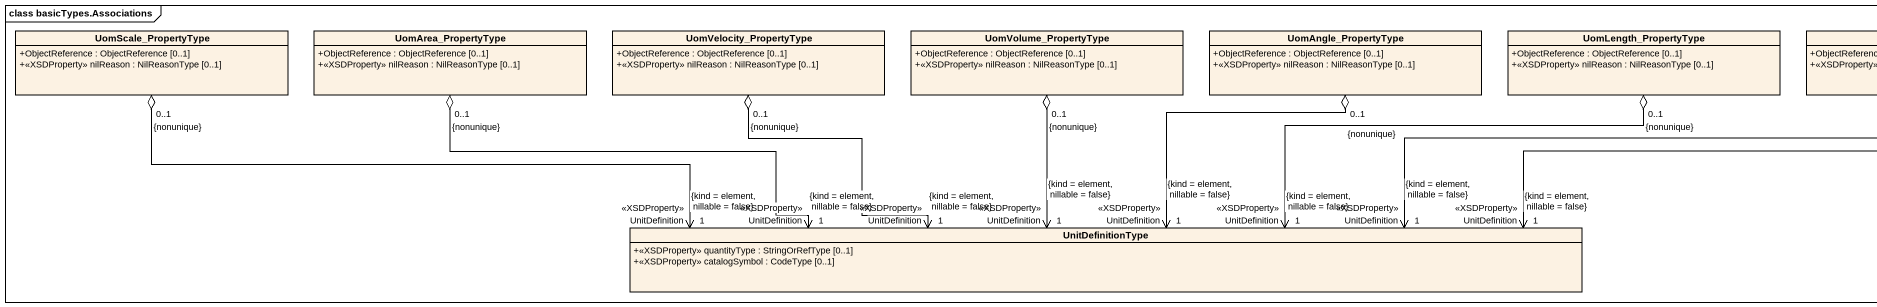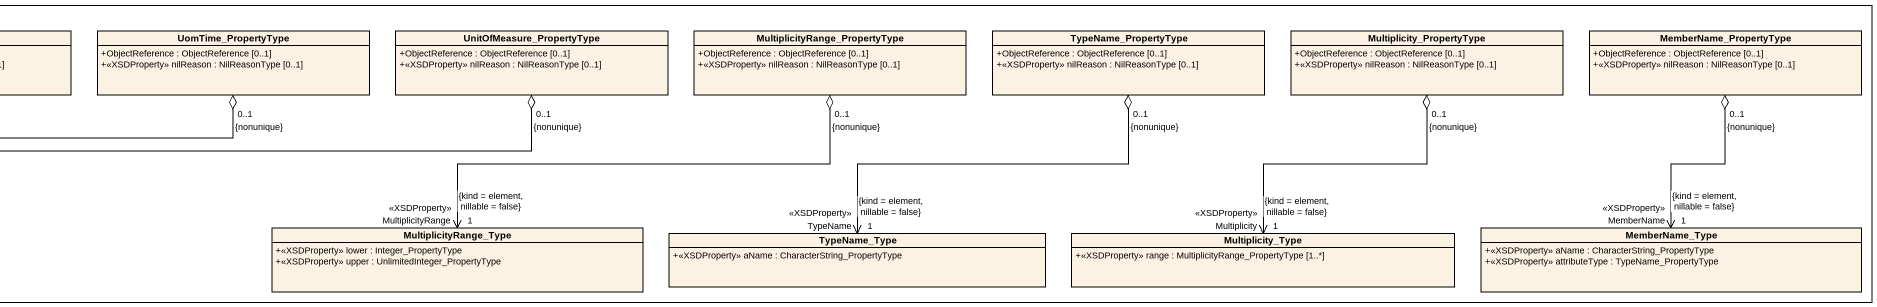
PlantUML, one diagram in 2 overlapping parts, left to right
@startuml
mainframe class basicTypes.Associations
hide circle
hide empty members
skinparam classAttributeIconSize 0
class UomScale_PropertyType {
  +ObjectReference : ObjectReference [0..1]
  +<<XSDProperty>> nilReason : NilReasonType [0..1]
}
class UomArea_PropertyType {
  +ObjectReference : ObjectReference [0..1]
  +<<XSDProperty>> nilReason : NilReasonType [0..1]
}
class UomVelocity_PropertyType {
  +ObjectReference : ObjectReference [0..1]
  +<<XSDProperty>> nilReason : NilReasonType [0..1]
}
class UomVolume_PropertyType {
  +ObjectReference : ObjectReference [0..1]
  +<<XSDProperty>> nilReason : NilReasonType [0..1]
}
class UomAngle_PropertyType {
  +ObjectReference : ObjectReference [0..1]
  +<<XSDProperty>> nilReason : NilReasonType [0..1]
}
class UomLength_PropertyType {
  +ObjectReference : ObjectReference [0..1]
  +<<XSDProperty>> nilReason : NilReasonType [0..1]
}
class UomTime_PropertyType {
  +ObjectReference : ObjectReference [0..1]
  +<<XSDProperty>> nilReason : NilReasonType [0..1]
}
class UnitOfMeasure_PropertyType {
  +ObjectReference : ObjectReference [0..1]
  +<<XSDProperty>> nilReason : NilReasonType [0..1]
}
class "MultiplicityRange_PropertyType" as MultiplicityRange {
  +ObjectReference : ObjectReference [0..1]
  +<<XSDProperty>> nilReason : NilReasonType [0..1]
}
class TypeName_PropertyType {
  +ObjectReference : ObjectReference [0..1]
  +<<XSDProperty>> nilReason : NilReasonType [0..1]
}
class Multiplicity_PropertyType {
  +ObjectReference : ObjectReference [0..1]
  +<<XSDProperty>> nilReason : NilReasonType [0..1]
}
class MemberName_PropertyType {
  +ObjectReference : ObjectReference [0..1]
  +<<XSDProperty>> nilReason : NilReasonType [0..1]
}
class UnitDefinitionType {
  +<<XSDProperty>> quantityType : StringOrRefType [0..1]
  +<<XSDProperty>> catalogSymbol : CodeType [0..1]
}
class MultiplicityRange_Type {
  +<<XSDProperty>> lower : Integer_PropertyType
  +<<XSDProperty>> upper : UnlimitedInteger_PropertyType
}
class TypeName_Type {
  +<<XSDProperty>> aName : CharacterString_PropertyType
}
class Multiplicity_Type {
  +<<XSDProperty>> range : MultiplicityRange_PropertyType [1..*]
}
class MemberName_Type {
  +<<XSDProperty>> aName : CharacterString_PropertyType
  +<<XSDProperty>> attributeType : TypeName_PropertyType
}
UomScale_PropertyType "0..1\n{nonunique}" o-right-> "UnitDefinition\n<<XSDProperty>>\n1\n{kind = element, nillable = false}" UnitDefinitionType
UomArea_PropertyType "0..1\n{nonunique}" o-right-> "UnitDefinition\n<<XSDProperty>>\n1\n{kind = element, nillable = false}" UnitDefinitionType
UomVelocity_PropertyType "0..1\n{nonunique}" o-right-> "UnitDefinition\n<<XSDProperty>>\n1\n{kind = element, nillable = false}" UnitDefinitionType
UomVolume_PropertyType "0..1\n{nonunique}" o--> "UnitDefinition\n<<XSDProperty>>\n1\n{kind = element, nillable = false}" UnitDefinitionType
UomAngle_PropertyType "0..1\n{nonunique}" o--> "UnitDefinition\n<<XSDProperty>>\n1\n{kind = element, nillable = false}" UnitDefinitionType
UomLength_PropertyType "0..1\n{nonunique}" o-left-> "UnitDefinition\n<<XSDProperty>>\n1\n{kind = element, nillable = false}" UnitDefinitionType
UomTime_PropertyType "0..1\n{nonunique}" o-left-> "UnitDefinition\n<<XSDProperty>>\n1\n{kind = element, nillable = false}" UnitDefinitionType
UnitOfMeasure_PropertyType "0..1\n{nonunique}" o-left-> "UnitDefinition\n<<XSDProperty>>\n1\n{kind = element, nillable = false}" UnitDefinitionType
MultiplicityRange "0..1\n{nonunique}" o-left-> "MultiplicityRange\n<<XSDProperty>>\n1\n{kind = element, nillable = false}" MultiplicityRange_Type
TypeName_PropertyType "0..1\n{nonunique}" o--> "TypeName\n<<XSDProperty>>\n1\n{kind = element, nillable = false}" TypeName_Type
Multiplicity_PropertyType "0..1\n{nonunique}" o--> "Multiplicity\n<<XSDProperty>>\n1\n{kind = element, nillable = false}" Multiplicity_Type
MemberName_PropertyType "0..1\n{nonunique}" o--> "MemberName\n<<XSDProperty>>\n1\n{kind = element, nillable = false}" MemberName_Type
@enduml
